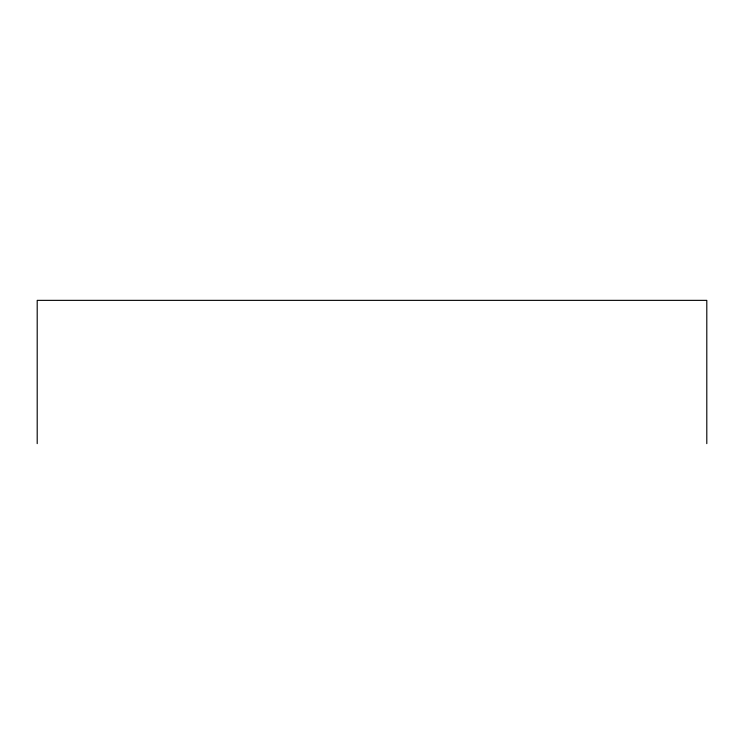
<?xml version="1.0" encoding="UTF-8"?>
<svg xmlns="http://www.w3.org/2000/svg" width="744" height="744" viewBox="0 0 744 744"><rect width="100%" height="100%" fill="white"/><g stroke="black" fill="none" stroke-linecap="round" stroke-linejoin="round"><path stroke-width="1.12" d="M706.8 443.638L706.8 300.362L37.2 300.362L37.2 443.638"/></g></svg>
